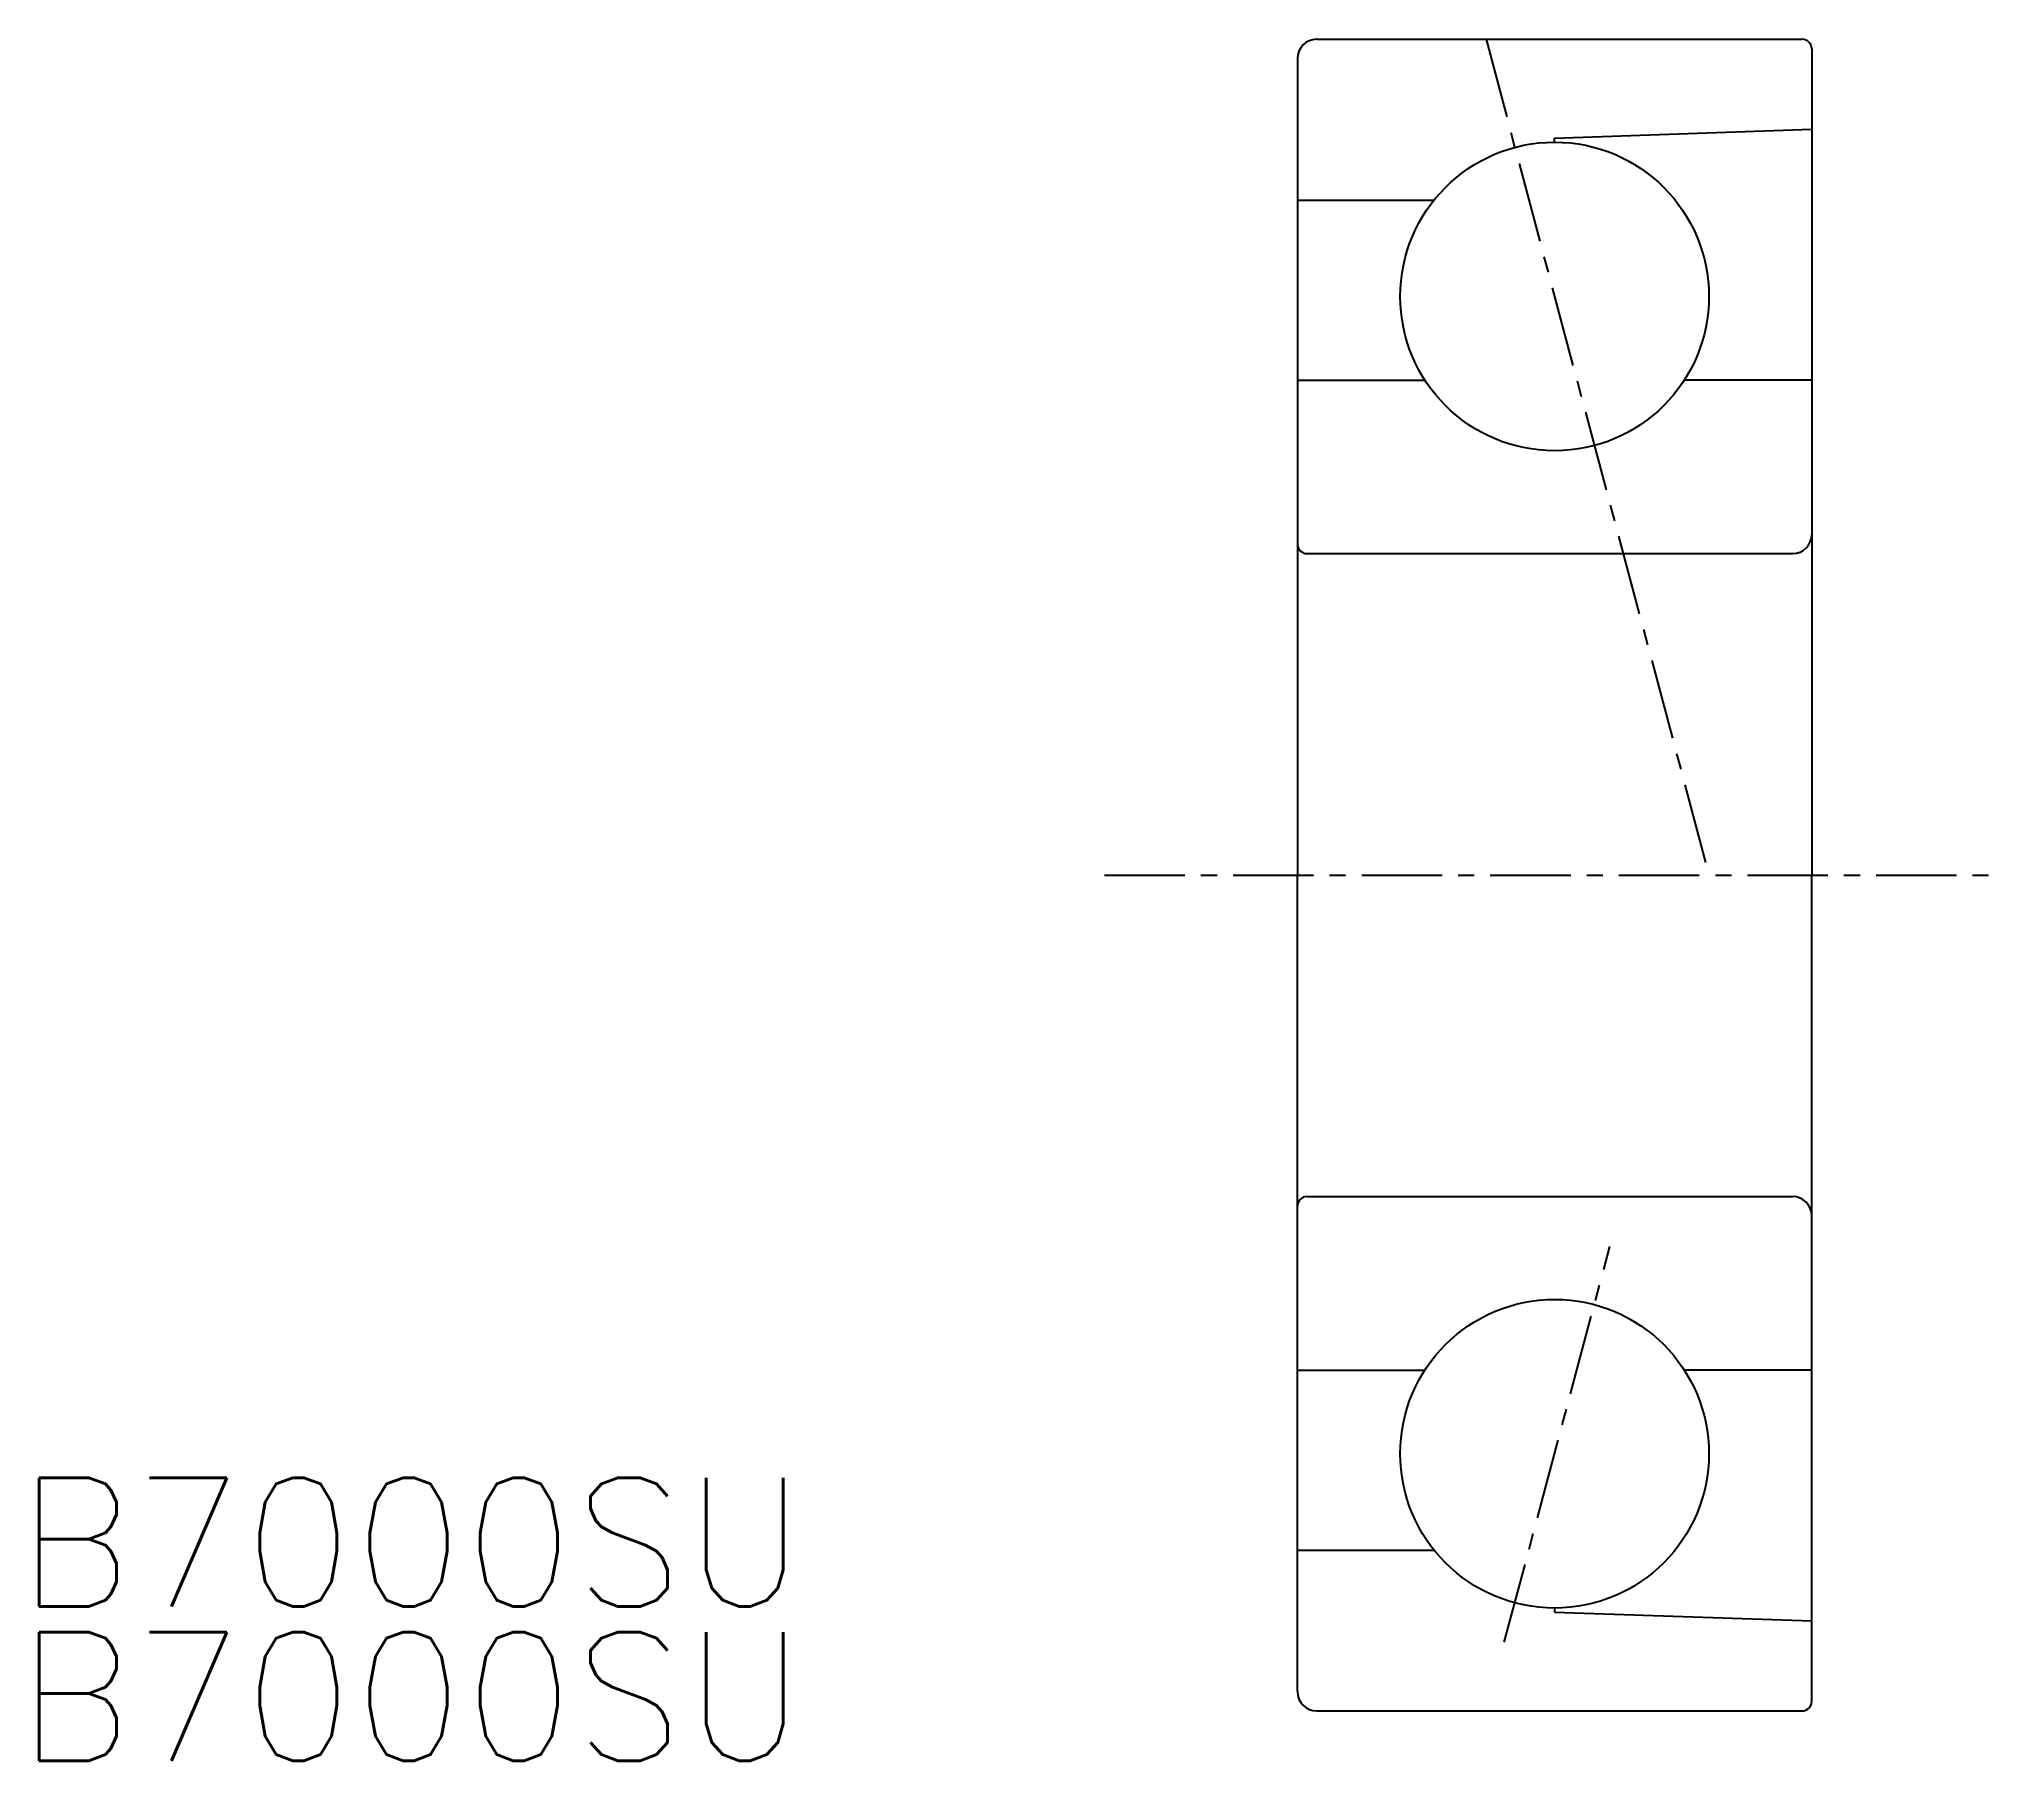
# Model space of a CAD drawing. Extents: x -19.6 to 11, y -13.8 to 13.
import ezdxf

# ---------------------------------------------------------------- set-up
doc = ezdxf.new("R2010")
doc.units = 0
doc.linetypes.add('CENTER', pattern=[2, 1.25, -0.25, 0.25, -0.25])
doc.layers.get('0').update_dxf_attribs({"linetype": 'CONTINUOUS'})
doc.layers.add('CENTER', color=1, linetype='CENTER')
doc.styles.get("Standard").update_dxf_attribs({"font": 'txt', "bigfont": 'bigfont.shx'})

msp = doc.modelspace()

# ---------------------------------------------------------------- linework, layer by layer
at = {"color": 7, "linetype": 'CONTINUOUS'}
for p, q in [((0.3, 13), (7.85, 13)), ((4, 11.463), (8, 11.6)), ((4, 11.4), (4, 11.463)), ((0, 10.5), (2.127, 10.5)), ((0, 7.7), (1.983, 7.7)), ((8, 7.7), (6.017, 7.7)), ((0.15, 5), (7.7, 5)), ((0.15, -5), (7.7, -5)), ((0, -7.7), (1.983, -7.7)), ((8, -7.7), (6.017, -7.7)), ((0, -10.5), (2.127, -10.5)), ((4, -11.4), (4, -11.463)), ((4, -11.463), (8, -11.6)), ((0.3, -13), (7.85, -13))]:
    msp.add_line(p, q, dxfattribs=at)
at = {"linetype": 'CONTINUOUS'}
for p, q in [((8, 12.85), (8, 0)), ((0, 12.7), (0, 0)), ((0, -12.7), (0, 0)), ((8, -12.85), (8, 0))]:
    msp.add_line(p, q, dxfattribs=at)
at = {"color": 7, "linetype": 'CONTINUOUS'}
for centre in [(4, 9), (4, -9)]:
    msp.add_circle(centre, 2.4, dxfattribs=at)
for centre, radius, start, end in [((0.3, 12.7), 0.3, 90, 180), ((7.85, 12.85), 0.15, 0, 90), ((7.7, 5.3), 0.3, 270, 0), ((0.15, 5.15), 0.15, 180, 270), ((0.15, -5.15), 0.15, 90, 180), ((7.7, -5.3), 0.3, 0, 90), ((0.3, -12.7), 0.3, 180, 270), ((7.85, -12.85), 0.15, 270, 0)]:
    msp.add_arc(centre, radius, start, end, dxfattribs=at)
at = {"layer": 'CENTER', "color": 1, "linetype": 'CENTER'}
for p, q in [((2.933, 13), (6.4, 0)), ((-3, 0), (11, 0)), ((3.218, -11.932), (4.86, -5.776))]:
    msp.add_line(p, q, dxfattribs=at)

# ---------------------------------------------------------------- texts
at = {"color": 7, "linetype": 'CONTINUOUS'}
for p in [(-19.91, -11.375), (-19.91, -13.775)]:
    msp.add_text('B7000SU', height=2, dxfattribs=at).set_placement(p)

doc.saveas('drawing.dxf')
